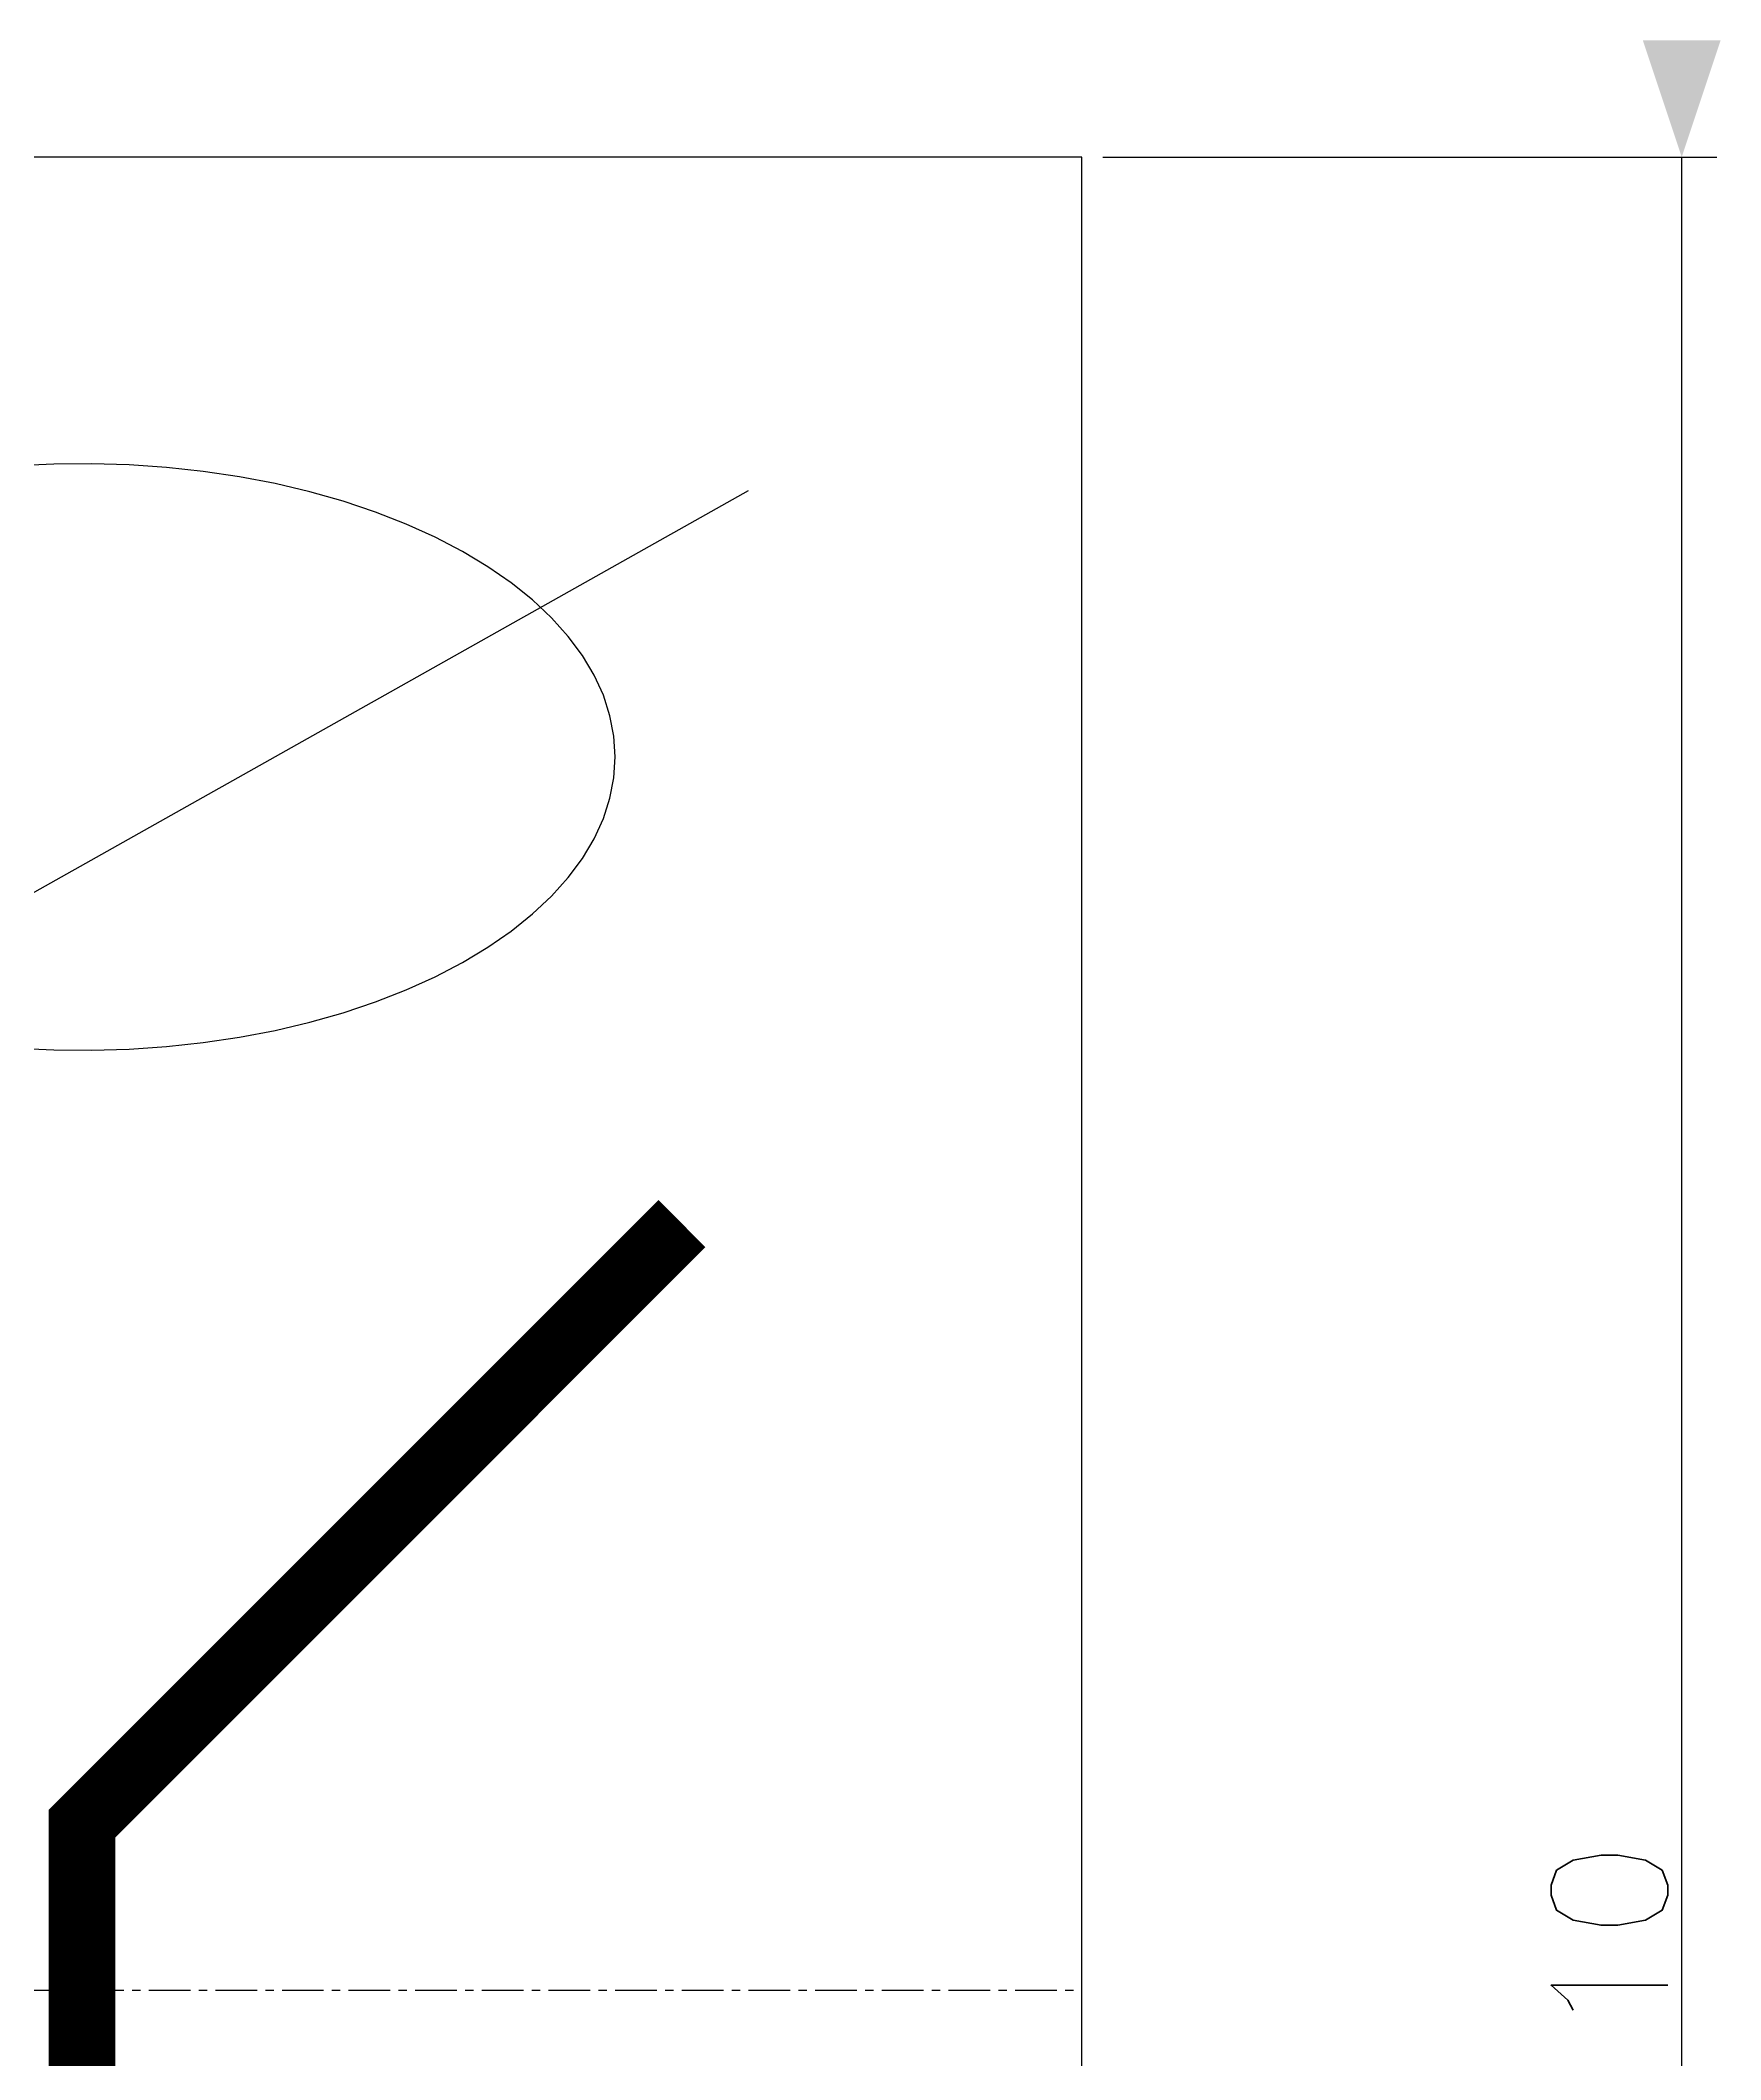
# Model space of a CAD drawing. Header units: millimetres. Extents: x -28 to 223, y -19 to 138.
# Drawn here: x 148.8 to 199.2, y 52.9 to 113.5 of the extents above; entities that cross this region are included whole.
import ezdxf
from ezdxf.enums import TextEntityAlignment as Align

# ---------------------------------------------------------------- set-up
doc = ezdxf.new("R2010")
doc.units = ezdxf.units.MM
doc.linetypes.add('CENTER', pattern=[2, 1.25, -0.25, 0.25, -0.25])
doc.linetypes.add('DASHED', pattern=[0.75, 0.5, -0.25])
doc.layers.get('0').update_dxf_attribs({"linetype": 'CONTINUOUS'})
for name, color, linetype in [('中心线', 4, 'CENTER'), ('标注', 2, 'DASHED'), ('轮廓', 1, 'CONTINUOUS')]:
    doc.layers.add(name, color=color, linetype=linetype)
doc.styles.get("Standard").update_dxf_attribs({"font": 'TXT', "bigfont": 'GBCBIG.SHX'})
doc.dimstyles.get("Standard").update_dxf_attribs({"dimtxt": 0.18, "dimasz": 0.18, "dimexe": 0.18, "dimexo": 0.0625, "dimgap": 0.09, "dimtad": 0, "dimtoh": 1, "dimzin": 0, "dimcen": 0.09, "dimazin": 3, "dimtfac": 1, "dimtofl": 0, "dimtmove": 0, "dimatfit": 3, "dimfxl": 1})

# ---------------------------------------------------------------- blocks, each defined once
blk = doc.blocks.new('*D2')
at = {"color": 0}
for p, q in [((180.63, 110), (199.05, 110)), ((198, 0), (198, 110)), ((180.63, 0), (199.05, 0))]:
    blk.add_line(p, q, dxfattribs=at)
for points in [[(198, 110), (196.833, 113.5), (199.167, 113.5)], [(198, 0), (199.167, -3.5), (196.833, -3.5)]]:
    blk.add_solid(points, dxfattribs=at)
blk.add_text('110', height=3.5, rotation=90, dxfattribs=at).set_placement((195.83, 55), align=Align.MIDDLE_CENTER)

msp = doc.modelspace()

# ---------------------------------------------------------------- linework, layer by layer
at = {"color": 3}
msp.add_line((10, 10), (170, 100), dxfattribs=at)
at = {"layer": '中心线'}
msp.add_line((0, 55), (180, 55), dxfattribs=at)
at = {"layer": '轮廓'}
msp.add_lwpolyline([(0, 0), (180, 0), (180, 110), (0, 110)], close=True, dxfattribs=at)
msp.add_lwpolyline([(148.028, 83.267), (149.153, 83.212), (150.282, 83.201), (151.41, 83.234), (152.531, 83.311), (153.639, 83.431), (154.729, 83.593), (155.795, 83.798), (156.833, 84.043), (157.836, 84.328), (158.801, 84.651), (159.722, 85.011), (160.594, 85.405), (161.413, 85.833), (162.176, 86.291), (162.878, 86.777), (163.515, 87.29), (164.086, 87.826), (164.586, 88.383), (165.014, 88.958), (165.366, 89.548), (165.642, 90.15), (165.841, 90.762), (165.96, 91.379), (166, 92), (166, 92), (165.96, 92.621), (165.841, 93.238), (165.642, 93.85), (165.366, 94.452), (165.014, 95.042), (164.586, 95.617), (164.086, 96.174), (163.515, 96.71), (162.878, 97.223), (162.176, 97.709), (161.413, 98.167), (160.594, 98.595), (159.722, 98.989), (158.801, 99.349), (157.836, 99.672), (156.833, 99.957), (155.795, 100.202), (154.729, 100.407), (153.639, 100.569), (152.531, 100.689), (151.41, 100.766), (150.282, 100.799), (149.153, 100.788), (148.028, 100.733)], dxfattribs=at)
at = {"layer": '轮廓', "const_width": 2}
msp.add_lwpolyline([(150, 12), (150, 60), (168, 78)], dxfattribs=at)

# ---------------------------------------------------------------- dimensions: what is measured, and where the dimension line sits
at = {"layer": '标注'}
dim = msp.add_linear_dim(base=(198, 55), p1=(180, 0), p2=(180, 110), angle=90, dimstyle='STANDARD', dxfattribs=at)
dim.commit()
dim.dimension.update_dxf_attribs({"geometry": '*D2', "text_midpoint": (195.83, 55)})

doc.saveas('drawing.dxf')
